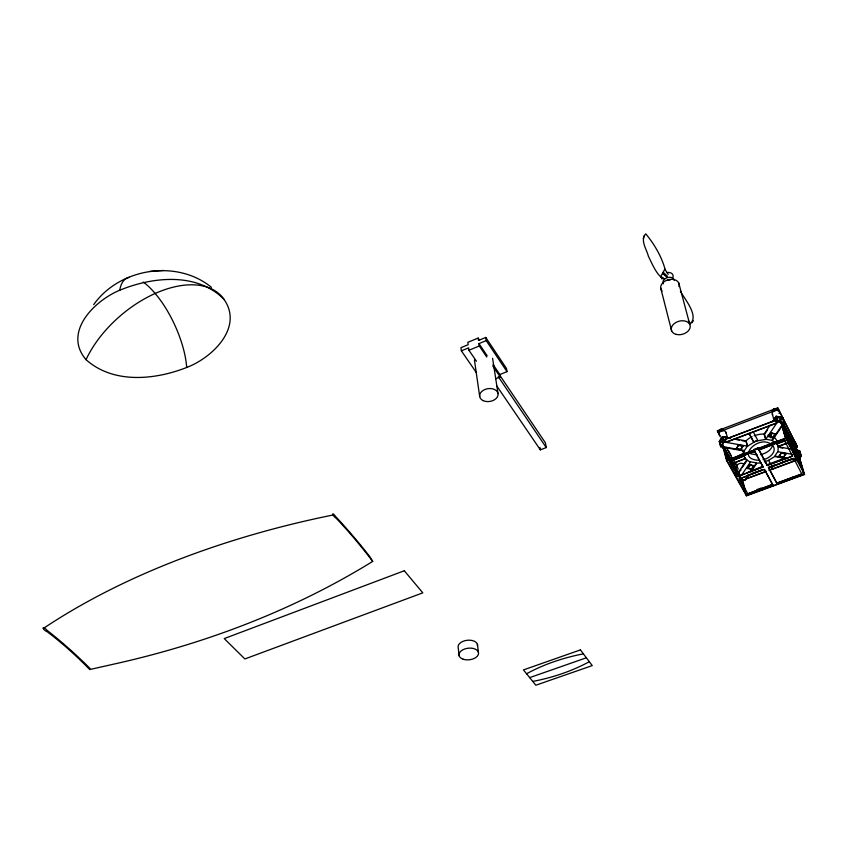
<?xml version="1.0" encoding="UTF-8"?>
<svg xmlns="http://www.w3.org/2000/svg" width="864" height="864" viewBox="0 0 864 864"><rect width="100%" height="100%" fill="white"/><g stroke="black" fill="none" stroke-linecap="round" stroke-linejoin="round"><path stroke-width="1.3" d="M660.593 276.944L664.988 268.877C661.273 255.992 654.286 244.156 645.775 233.831C639.814 240.17 646.726 249.275 648.356 256.144C652.342 264.276 657.688 277.29 664.448 278.813M743.85 453.719L744.347 451.051L720.684 446.785L719.269 441.461L722.434 436.579L730.318 438.026M688.37 320.749L690.455 323.568C698.987 315.652 684.698 299.16 680.411 291.254M772.513 445.716C770.796 450.824 765.418 453.557 760.45 454.648M643.345 238.572L643.648 237.125M692.831 321.646L693.22 320.62M778.021 451.732L778.216 446.299L791.878 441.472L778.291 446.548L776.866 443.729L790.474 438.631L791.878 441.472M643.95 236.304L644.458 235.408M372.708 561.406L369.554 556.265A762.372 301.007 76.9 0 0 336.085 517.028C330.61 509.965 332.77 516.326 336.161 518.238A550.811 210.47 74.5 0 1 369.652 557.474L372.708 561.406A1040.332 765.763 23 0 1 115.063 663.844L89.748 669.535L86.27 666.014A516.251 289.796 79.1 0 0 47.142 631.681C42.563 630.191 41.256 624.208 47.239 630.472A711.461 406.976 83.2 0 1 86.335 664.805L89.813 668.25A1.145 0.562 69.9 0 1 89.802 669.492M724.972 437.551L722.347 437.076L719.485 441.482L720.76 446.288L744.433 450.565L747.349 446.191L746.01 441.385M720.76 446.288L723.632 441.882L722.347 437.076M720.684 446.785L723.859 441.904L722.434 436.579M736.268 448.535L738.515 445.144L743.083 445.975L740.902 449.615L736.268 448.535L740.902 449.615M736.344 448.794L738.515 445.144M740.837 449.356L743.083 445.975M737.435 473.818L746.755 459.94L744.638 457.596L743.753 454.756M723.632 441.882L747.576 446.213L755.676 441.104L765.644 439.42L764.1 434.106L770.105 425.164M772.362 421.816L776.12 416.221L782.676 417.452L784.274 422.766L772.168 440.618L775.894 442.703L777.794 444.906M737.802 474.131L740.675 469.854M742.111 467.726L747.133 460.253M767.491 429.948L764.489 434.419L765.882 439.225L771.768 440.305L783.886 422.453L782.438 417.647L776.509 416.534L775.008 418.77M724.918 439.441L775.948 420.131L776.779 422.917L725.663 442.238L724.918 439.441L775.948 420.131M741.442 475.297L750.622 461.84L756.454 462.888L750.665 471.409M765.644 439.42L777.946 421.34L776.509 416.534M747.112 468.137L749.347 464.821L753.851 465.631L751.68 469.195L747.112 468.137L751.68 469.195M768.539 436.396L770.861 432.961L775.429 433.804L773.183 437.486L768.539 436.396L773.183 437.486M747.176 468.396L749.347 464.821M768.614 436.655L770.861 432.961M747.9 468.752L750.784 464.486M771.066 437.897L770.364 435.499L772.114 433.069M779.414 422.107L782.676 417.452M751.604 468.936L753.851 465.631M773.107 437.227L775.429 433.804M748.494 474.606L744.887 479.93L740.254 479.12M748.883 474.919L745.265 480.244L740.146 479.336M751.043 471.722L756.832 463.201L761.076 462.91M662.515 273.402L666.63 276.696M779.026 456.257L781.337 452.909L785.84 453.719L783.594 457.326L779.026 456.257L783.594 457.326M779.101 456.516L781.337 452.909M783.518 457.067L785.84 453.719M777.751 446.666L799.708 450.662L801.317 455.954L797.969 460.728L790.225 459.335M93.679 304.646C119.448 268.229 176.699 258.887 211.496 287.366M747.576 446.213L746.096 440.899L746.593 440.316A17.809 11.426 -15.1 0 1 752.036 436.698M691.902 322.726L692.464 322.175M119.761 290.218C94.478 300.64 62.543 332.262 86.022 359.662C113.324 384.102 154.872 380.009 186.689 367.47C212.285 357.793 243.972 327.283 223.787 299.052C196.592 272.052 152.453 276.782 119.761 290.218A61.754 23.63 65.5 0 1 129.352 277.366M753.602 441.806L749.045 433.361L753.678 442.066L757.858 440.489L753.322 432.032M770.515 464.098L768.56 460.35L764.435 461.884M479.628 340.276L478.138 338.072L467.824 342.328L468.158 344.704L460.944 347.674L461.376 350.849L476.485 372.784M495.677 378.767L500.213 376.931L499.835 374.555L506.995 371.65L506.488 368.485L485.741 337.446L478.483 340.438L478.138 338.072M461.376 350.849L468.601 347.868L468.936 350.255L476.464 361.26M486.767 357.037L479.304 345.989L478.958 343.602L486.216 340.61L485.741 337.446M468.936 350.255L479.304 345.989M496.66 385.776L540.346 449.852L546.242 447.563L545.422 442.854L499.77 375.246M720.349 436.979L717.368 430.812L777.719 407.851L797.429 446.958L777.719 407.851M717.79 432.4L778.194 409.439M722.596 444.226L726.872 460.22L785.452 438.21L781.002 422.15L799.643 458.352L804.546 474.455L746.464 495.806L726.581 460.566L722.261 444.344L740.016 475.297M723.416 447.25L732.337 462.445L723.017 446.591M781.834 425.207L791.716 445.597L790.258 440.77L781.834 425.207L783.281 430.045L791.381 445.727L789.923 440.899M730.814 461.236L744.142 455.965L730.75 460.976L731.419 462.294L732.175 462.013L733.644 467.273L724.712 452.088L733.309 467.392L732.013 462.564M728.363 459.583L725.576 455.339L728.028 459.702M804.546 474.455L785.722 438.156L784.598 433.156L792.688 448.826L794.156 453.697L786.067 438.037L784.598 433.156M743.018 455.101L742.306 453.805L738.234 455.911M770.321 445.457L758.83 449.755L767.243 465.502L792.536 456.116L767.167 465.242L757.976 447.93L753.743 449.518L753.959 450.306M726.581 460.566L785.873 438.34L781.002 422.15M729.335 460.804L754.596 451.343L763.052 467.068L738.007 476.366L729.41 461.074L754.596 451.343M771.379 445.057L774.576 443.858M775.796 443.405L784.339 440.208L792.536 456.116M758.894 450.025L784.339 440.208M784.361 441.202L776.866 443.729M786.834 440.273L790.549 438.89M732.618 465.847L731.419 462.294L732.229 463.763L745.535 458.503L732.164 463.504L722.93 447.185M733.428 465.091L735.059 469.8L743.45 484.747M734.076 467.5L735.059 469.8M800.95 463.493L792.709 448.308L800.615 463.622L799.481 458.687L780.667 422.28M784.253 433.285L792.688 448.826M803.066 471.701L801.922 466.722L793.681 451.537L801.598 466.841L802.699 470.48M735.491 475.502L734.497 473.029M763.052 467.068L762.826 466.279L747.468 472.565M762.977 466.798L738.007 476.366M795.161 456.408L803.401 471.571M774.382 465.048L768.388 467.273L777.362 484.164L777.211 483.646M751.918 473.504L760.774 470.221M782.276 462.24L788.594 459.896M747.878 475.243L756.626 472.003M759.121 471.074L762.869 469.681M771.617 466.441L791.608 459.022M764.834 469.994L773.215 485.687L764.359 469.346L739.422 478.883L763.16 469.789M784.134 462.013L768.539 467.791L776.768 483.181L801.803 473.969L776.768 483.181M785.344 461.56L793.789 458.428L801.803 473.969M768.614 468.061L793.789 458.428M740.988 477.749L742.403 479.563L745.718 491.767M799.643 458.352L803.768 473.105M734.076 466.236L742.144 479.93L733.309 464.227M769.856 469.638L773.01 468.752L771.682 466.171M791.856 444.658L799.481 458.687M746.356 478.634L766.12 471.312M768.895 470.275L795.755 460.328M746.14 478.948L766.163 471.528M769.91 470.146L794.945 460.868M747.824 493.83L772.535 484.445L747.824 493.83L739.346 478.624M790.333 440.251L791.111 439.97L794.189 452.758L791.316 440.392L790.333 440.251L794.794 455.188M731.635 462.704L732.175 462.013M529.675 677.614L586.364 657.796M763.074 459.637C769.37 458.784 778.194 451.04 772.211 444.884M757.307 454.982L750.859 453.816M758.808 460.285C735.242 459.022 757.069 435.521 770.137 443.599M163.285 270.454L149.796 271.447M764.1 434.106L763.247 434.041A17.809 11.426 -15.1 0 0 754.164 435.791M749.412 465.08L753.916 465.88M787.72 458.374L774.803 456.052L777.784 451.71L801.317 455.954M791.597 459.076L798.055 460.242L801.079 455.933L799.621 451.148M786.348 458.633L774.727 456.538L768.56 460.35M734.26 438.739L746.096 440.899M727.607 438.037L730.231 438.512M736.808 439.711L739.433 440.186M742.068 440.672L744.692 441.148M780.246 447.628L782.838 448.092M782.914 422.896L799.556 455.641L783.367 424.148M719.269 441.461L724.734 442.433M740.48 445.284L743.105 445.759M783.724 453.125L786.294 453.589M738.58 445.403L743.159 446.224M781.412 453.157L785.916 453.978M768.02 435.067L770.364 435.499M770.936 433.22L775.505 434.063M777.946 421.34L783.886 422.453M784.274 422.766L777.708 421.535L776.12 416.221M750.373 462.046L746.647 460.004M770.612 435.305L771.358 435.532M660.679 276.782L664.708 278.888M667.332 276.61L662.969 272.592L667.051 276.707M663.131 272.279L667.235 276.383M737.122 465.901L736.657 465.232M744.563 457.337L745.535 458.503M795.074 442.724L794.761 442.325A2.948 1.879 -15.8 0 0 794.275 442.022M778.345 409.525L778.928 410.67M478.958 343.602L487.156 355.763M493.128 364.608L499.835 374.555M492.739 365.882L500.213 376.931M498.258 376.661L546.242 447.563M486.216 340.61L506.995 371.65M664.859 269.104L668.164 274.374M734.724 469.919L737.953 475.664M739.897 479.12L742.478 483.721M729.594 461.765L734.508 470.513M735.923 473.029L737.867 476.474M739.163 478.775L744.336 487.976M726.851 460.177L746.712 495.428L804.136 474.325L802.926 471.992M741.247 477.49L742.403 479.563M722.261 444.344L739.822 475.664M734.054 467.014L739.292 476.345M722.488 447.109L731.43 463.039M733.979 467.586L738.45 475.546M717.368 430.812L719.291 434.246M728.244 450.263L731.441 455.987M735.275 462.856L737.197 466.279M726.106 447.271L738.266 469.012M757.868 491.324L757.037 489.575L761.173 488.052L761.994 489.812L761.854 489.294M754.952 451.753L762.826 466.279M787.968 478.764L788.638 480.017M792.148 477.23L792.806 478.483L792.644 477.965M795.096 456.851L797.504 461.506M783.13 422.528L798.714 452.866M783.14 424.483L799.124 455.555L798.282 452.779M774.23 409.957L774.004 409.374M718.481 432.724L718.351 432.313A3.694 2.408 -14.5 0 1 718.405 431.665M799.146 458.806L800.615 463.622M791.586 443.362L793.044 448.178M794.027 451.408L795.496 456.278M790.538 440.672L794.189 452.758M792.353 448.956L793.454 452.606M775.71 420.466L776.542 423.252L726.106 442.314L725.36 439.528M772.33 414.288L774.22 420.649M782.784 459.443L782.622 458.924L767.016 464.724L767.243 465.502M773.885 442.552L773.734 442.022L769.63 444.139M757.976 447.93L758.192 448.718M742.079 479.682L744.768 489.607M745.783 493.333L746.464 495.806M741.82 480.049L743.126 484.866M739.195 474.725L739.692 476.582M726.041 432.551L727.412 437.648M723.751 447.12L725.047 451.969M725.911 455.209L727.207 460.091M678.78 283.068L689.807 324.508M660.658 287.842L671.674 331.031M539.946 447.498L540.346 449.852M492.599 358.301L498.031 393.606M474.433 359.942L479.693 396.576M477.414 644.328L478.408 652.244M459.13 655.798L458.212 647.87A9.806 5.832 -6.7 0 1 467.327 640.256A9.806 5.832 -6.7 0 1 477.522 645.851M526.576 673.78A121.165 67.262 -9 0 1 583.405 653.864M589.313 661.705A131.922 80.298 -7.8 0 1 532.764 681.426M43.222 628.538A563.274 293.684 -6.1 0 1 333.061 514.987M663.25 283.835A5.864 4.201 -15.7 0 1 667.343 277.625A5.864 4.201 -15.7 0 1 674.363 280.465M666.835 272.624A5.843 4.201 -15.8 0 1 672.062 273.715A5.843 4.201 -15.8 0 1 672.602 277.906M662.018 279.029A5.843 4.201 -15.8 0 1 661.727 276.858M667.386 280.487A2.192 1.577 -15.7 0 1 670.01 280.206M678.985 286.6A9.45 6.75 -15.7 0 0 676.199 280.39A9.45 6.75 -15.7 0 0 667.116 280.109L666.673 280.271A9.45 6.75 -15.7 0 0 662.126 291.038M796.057 444.42A3.672 2.333 -15.8 0 0 796.133 443.783L795.571 442.692A3.672 2.333 -15.8 0 0 794.2 442.076M772.168 410.692A3.002 1.955 -16 0 1 773.442 409.223L774.9 408.672A3.002 1.955 -16 0 1 777.514 409.169M772.006 410.767A3.748 2.441 -16 0 1 773.269 409.601L775.073 408.91A3.748 2.441 -16 0 1 777.719 409.136M719.215 430.402A3.694 2.408 -14.5 0 1 719.917 429.872L721.699 429.203A3.694 2.408 -14.5 0 1 722.639 429.106M718.913 430.931A2.959 1.933 -14.5 0 1 720.133 429.494L721.548 428.954A2.959 1.933 -14.5 0 1 723.038 428.933M736.528 464.843A3.618 2.311 -14.4 0 1 736.592 464.227M743.17 452.282A17.809 11.426 -15.1 0 1 742.457 450.425M774.338 437.4A17.809 11.426 -15.1 0 1 776.984 441.742M791.834 444.031A3.672 2.333 -15.7 0 1 795.668 444.15A3.672 2.333 -15.7 0 1 796.111 446.72M789.415 446.191A3.672 2.333 -15.7 0 1 790.992 444.442M794.686 450.112A3.683 2.333 -15.7 0 1 797.882 450.695M737.521 467.446A3.618 2.311 -14.4 0 1 738.893 463.817A3.618 2.311 -14.4 0 1 743.839 464.443M738.828 473.299A3.629 2.3 -14.3 0 1 741.053 469.984M720.047 435.445A3.694 2.408 -14.4 0 1 719.302 432.432A3.694 2.408 -14.4 0 1 723.708 430.769A3.694 2.408 -14.4 0 1 725.976 433.199M724.388 442.022A3.704 2.408 -14.4 0 1 720.598 440.726A3.704 2.408 -14.4 0 1 722.639 437.594A3.704 2.408 -14.4 0 1 727.142 437.81M724.032 441.104A2.236 1.447 -14.4 0 1 721.991 440.251A2.236 1.447 -14.4 0 1 723.114 438.458M774.047 420.044A3.758 2.441 -15.9 0 1 777.848 416.815A3.758 2.441 -15.9 0 1 781.369 419.051A3.758 2.441 -15.9 0 1 776.952 421.88M772.74 414.806A3.748 2.441 -16 0 1 773.312 411.534A3.748 2.441 -16 0 1 778.032 410.616A3.748 2.441 -16 0 1 779.08 413.575M776.25 418.435A2.268 1.469 -15.9 0 1 779.101 417.928A2.268 1.469 -15.9 0 1 779.663 419.731A2.268 1.469 -15.9 0 1 777.006 420.865M86.022 359.662A89.176 51.689 -40.5 0 1 155.779 293.198A89.176 51.689 -40.5 0 1 223.787 299.052M186.689 367.47A61.711 23.609 65.5 0 0 155.142 293.479A61.754 23.63 65.5 0 0 143.251 282.064M404.298 570.758L224.24 638.582L244.879 658.951L422.798 592.855L404.298 570.758M580.414 649.901L523.454 669.913L535.831 685.217L592.25 665.593L580.414 649.901M463.147 659.21A9.839 5.821 -6.7 0 0 478.526 653.767A9.839 5.821 -6.7 0 0 464.616 649.015A9.839 5.821 -6.7 0 0 463.147 659.21M676.285 334.411A9.666 6.75 -15.2 0 0 690.228 326.214A9.666 6.75 -15.2 0 0 675.68 322.607A9.666 6.75 -15.2 0 0 676.285 334.411M483.127 400.604A9.288 6.458 -8.6 0 0 497.999 395.302A9.288 6.458 -8.6 0 0 485.449 389.286A9.288 6.458 -8.6 0 0 483.127 400.604"/></g></svg>
